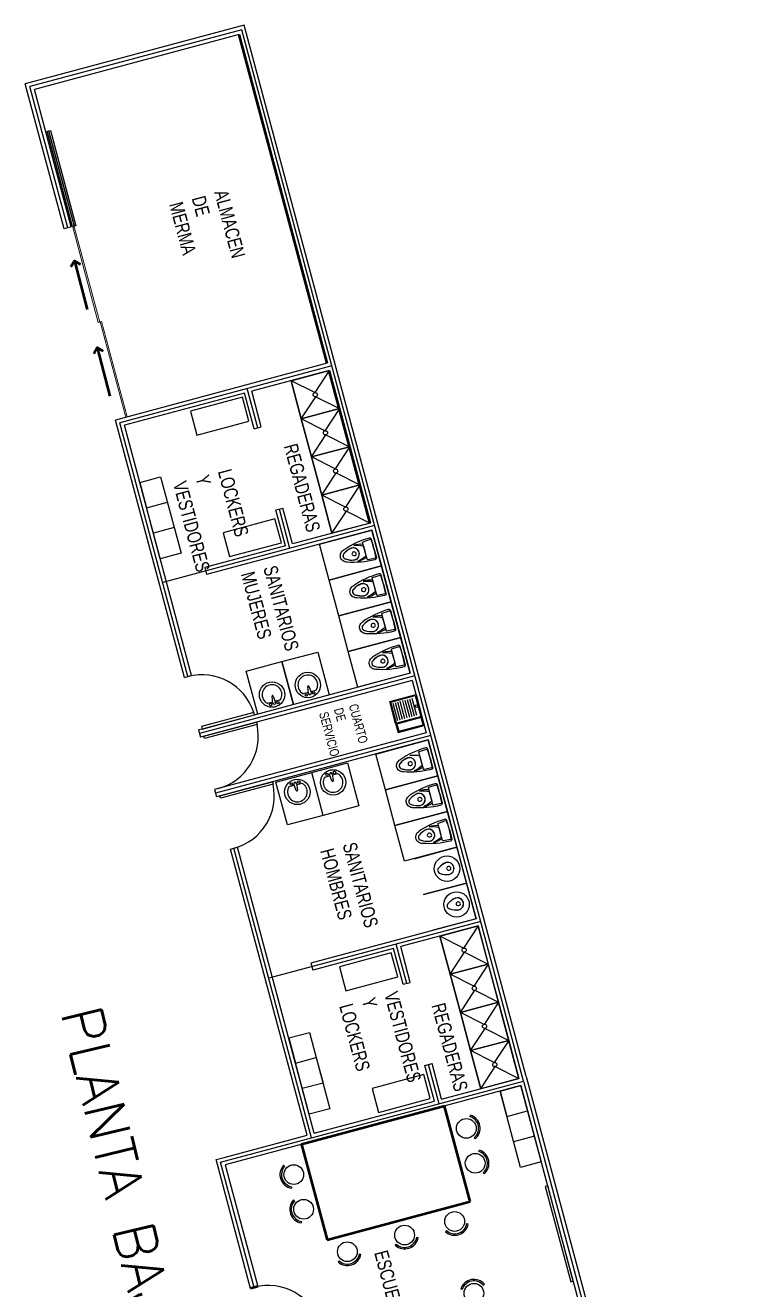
# Model space of a CAD drawing. Header units: millimetres. Extents: x 2348.9 to 2410.1, y 1655.7 to 1718.5.
# Drawn here: x 2394.44 to 2409.3, y 1685.93 to 1711.55 of the extents above; entities that cross this region are included whole.
import ezdxf

# ---------------------------------------------------------------- set-up
doc = ezdxf.new("R2010")
doc.units = ezdxf.units.MM
doc.layers.add('muros', color=5, linetype='Continuous', lineweight=50)
doc.styles.add('ARRAY BASE$0$STYLE1', font='swissc.ttf', dxfattribs={"width": 0.9})
doc.styles.add('TEXTOS', font='romans.shx')

msp = doc.modelspace()

# ---------------------------------------------------------------- linework, layer by layer
at = {"color": 5}
for p, q in [((2398.8785, 1711.5475), (2394.4429, 1710.3589)), ((2398.7725, 1711.3638), (2394.6284, 1710.2459)), ((2395.3746, 1707.4613), (2395.2297, 1707.4225)), ((2400.2246, 1692.5485), (2400.2634, 1692.4036))]:
    msp.add_line(p, q, dxfattribs=at)
at = {"color": 5, "ltscale": 2}
for p, q in [((2404.5855, 1690.2488), (2398.8785, 1711.5475)), ((2395.2297, 1707.4225), (2394.4429, 1710.3589)), ((2395.3746, 1707.4613), (2394.6284, 1710.2459)), ((2400.5583, 1704.6989), (2396.2675, 1703.5492)), ((2400.5971, 1704.554), (2399.0275, 1704.1334)), ((2398.8826, 1704.0946), (2396.4512, 1703.4431)), ((2399.0767, 1703.3701), (2398.8826, 1704.0946)), ((2399.2216, 1703.409), (2399.0275, 1704.1334)), ((2401.4254, 1701.463), (2400.8042, 1703.7812)), ((2397.6652, 1698.3328), (2396.2675, 1703.5492)), ((2397.81, 1698.3723), (2396.4512, 1703.4431)), ((2399.0767, 1703.3701), (2399.2216, 1703.409)), ((2399.5167, 1701.7281), (2399.6616, 1701.7669)), ((2399.7108, 1701.0036), (2399.5167, 1701.7281)), ((2399.8557, 1701.0424), (2399.6616, 1701.7669)), ((2401.4642, 1701.3181), (2398.1152, 1700.4208)), ((2401.4254, 1701.463), (2399.8557, 1701.0424)), ((2402.0465, 1699.1448), (2401.4642, 1701.3181)), ((2402.2406, 1698.4203), (2401.4642, 1701.3181)), ((2399.7108, 1701.0036), (2398.0764, 1700.5657)), ((2398.0764, 1700.5657), (2398.1152, 1700.4208)), ((2402.2406, 1698.4203), (2398.0223, 1697.29)), ((2397.6652, 1698.3328), (2397.81, 1698.3723)), ((2402.2795, 1698.2755), (2399.9129, 1697.6414)), ((2402.2795, 1698.2755), (2402.5642, 1697.2129)), ((2400.5649, 1697.8161), (2397.9887, 1697.1257)), ((2398.0223, 1697.29), (2397.9499, 1697.2706)), ((2397.9499, 1697.2706), (2397.9887, 1697.1257)), ((2402.5642, 1697.2129), (2398.3458, 1696.0826)), ((2402.603, 1697.0681), (2398.3122, 1695.9183)), ((2403.5736, 1693.4458), (2402.603, 1697.0681)), ((2398.3458, 1696.0826), (2398.2734, 1696.0632)), ((2398.2734, 1696.0632), (2398.3122, 1695.9183)), ((2398.5969, 1694.8558), (2398.7418, 1694.8946)), ((2400.1498, 1689.0603), (2398.5969, 1694.8558)), ((2400.2947, 1689.0991), (2398.7418, 1694.8946)), ((2403.5736, 1693.4458), (2400.2246, 1692.5485)), ((2403.6124, 1693.3009), (2402.0465, 1692.8814)), ((2404.4406, 1690.21), (2403.6124, 1693.3009)), ((2401.9017, 1692.8426), (2400.2634, 1692.4036)), ((2402.0958, 1692.1181), (2401.9017, 1692.8426)), ((2402.2407, 1692.1569), (2402.0465, 1692.8814)), ((2402.0958, 1692.1181), (2402.2407, 1692.1569)), ((2402.5358, 1690.476), (2402.6807, 1690.5149)), ((2402.7299, 1689.7516), (2402.5358, 1690.476)), ((2402.8748, 1689.7904), (2402.6807, 1690.5149)), ((2404.5855, 1690.2488), (2409.296, 1672.669)), ((2404.4794, 1690.0651), (2398.4907, 1688.4604)), ((2406.0841, 1684.0764), (2404.4794, 1690.0651)), ((2398.307, 1688.5665), (2398.4713, 1688.6105)), ((2399.0058, 1685.9585), (2398.307, 1688.5665)), ((2398.4907, 1688.4604), (2399.1513, 1685.9948))]:
    msp.add_line(p, q, dxfattribs=at)
at = {"color": 6}
for p, q in [((2398.8255, 1711.4556), (2394.5347, 1710.3059)), ((2395.3021, 1707.4419), (2395.3021, 1707.4419)), ((2402.656, 1697.1599), (2398.2928, 1695.9908))]:
    msp.add_line(p, q, dxfattribs=at)
at = {"color": 6, "ltscale": 2}
for p, q in [((2404.5325, 1690.1569), (2398.8255, 1711.4556)), ((2395.3021, 1707.4419), (2394.5347, 1710.3059)), ((2400.6502, 1704.6458), (2396.3594, 1703.4961)), ((2399.1492, 1703.3895), (2398.9357, 1704.1864)), ((2397.7376, 1698.3526), (2396.3594, 1703.4961)), ((2399.8027, 1700.9506), (2399.5892, 1701.7475)), ((2401.5172, 1701.41), (2397.2264, 1700.2603)), ((2402.3325, 1698.3673), (2397.9693, 1697.1982)), ((2400.2417, 1689.0072), (2398.6693, 1694.8752)), ((2403.6654, 1693.3928), (2399.3746, 1692.2431)), ((2402.1682, 1692.1375), (2401.9547, 1692.9344)), ((2402.8217, 1689.6986), (2402.6082, 1690.4954)), ((2398.3988, 1688.5134), (2404.5325, 1690.1569)), ((2404.5325, 1690.1569), (2406.176, 1684.0233)), ((2399.0782, 1685.9779), (2398.3988, 1688.5134))]:
    msp.add_line(p, q, dxfattribs=at)
at = {"color": 7, "ltscale": 2}
for p, q in [((2397.4584, 1701.3701), (2397.037, 1701.2572)), ((2398.9167, 1698.4615), (2399.6412, 1698.6556)), ((2399.6412, 1698.6556), (2400.3656, 1698.8497)), ((2399.8741, 1697.7862), (2399.6412, 1698.6556)), ((2399.6412, 1698.6556), (2399.8741, 1697.7862)), ((2400.3656, 1698.8497), (2400.5987, 1697.9804)), ((2399.1497, 1697.5921), (2398.9167, 1698.4615)), ((2402.1755, 1697.8909), (2402.2689, 1697.5423)), ((2402.2238, 1697.9038), (2402.3171, 1697.5553)), ((2402.2721, 1697.9167), (2402.3654, 1697.5682)), ((2401.8246, 1697.8482), (2401.9436, 1697.4038)), ((2401.8857, 1697.8132), (2401.9791, 1697.4647)), ((2401.934, 1697.8261), (2402.0274, 1697.4776)), ((2401.9823, 1697.8391), (2402.0757, 1697.4906)), ((2402.0306, 1697.852), (2402.124, 1697.5035)), ((2402.0789, 1697.865), (2402.1723, 1697.5164)), ((2402.1272, 1697.8779), (2402.2206, 1697.5294)), ((2400.2427, 1696.4106), (2400.9672, 1696.6047)), ((2400.9672, 1696.6047), (2401.2001, 1695.7354)), ((2399.5183, 1696.2165), (2400.2427, 1696.4106)), ((2400.4757, 1695.5412), (2400.2427, 1696.4106)), ((2399.7512, 1695.3471), (2399.5183, 1696.2165)), ((2401.2001, 1695.7354), (2400.4757, 1695.5412)), ((2400.4757, 1695.5412), (2399.7512, 1695.3471)), ((2402.316, 1694.6618), (2403.1853, 1694.8947)), ((2403.1853, 1694.8947), (2403.3794, 1694.1703)), ((2402.5101, 1693.9373), (2403.3794, 1694.1703)), ((2403.3794, 1694.1703), (2402.5101, 1693.9373)), ((2403.3794, 1694.1703), (2403.5736, 1693.4458)), ((2403.5736, 1693.4458), (2402.7042, 1693.2129)), ((2400.3357, 1690.6319), (2400.4737, 1690.1171)), ((2400.4737, 1690.1171), (2400.0522, 1690.0042)), ((2404.7546, 1689.0383), (2404.3331, 1688.9254))]:
    msp.add_line(p, q, dxfattribs=at)
at = {"color": 7}
for p, q in [((2401.5045, 1700.9493), (2401.4554, 1701.1325)), ((2401.6986, 1700.2248), (2401.6495, 1700.4081)), ((2401.8927, 1699.5004), (2401.8436, 1699.6836)), ((2402.0869, 1698.7759), (2402.0378, 1698.9592)), ((2400.1812, 1698.0089), (2400.1636, 1698.1456)), ((2400.1879, 1698.1521), (2400.2364, 1698.0237)), ((2399.4568, 1697.8148), (2399.4392, 1697.9515)), ((2399.4634, 1697.958), (2399.512, 1697.8296)), ((2399.5018, 1697.8564), (2399.6122, 1697.886)), ((2400.0662, 1698.0077), (2400.1775, 1698.0375)), ((2400.2263, 1698.0506), (2400.3366, 1698.0801)), ((2399.3418, 1697.8136), (2399.4531, 1697.8434)), ((2402.6433, 1696.6992), (2402.5942, 1696.8824)), ((2400.6534, 1696.2389), (2400.6049, 1696.3672)), ((2400.6601, 1696.382), (2400.6777, 1696.2454)), ((2400.7751, 1696.3833), (2400.6638, 1696.3534)), ((2399.8906, 1696.1463), (2399.7802, 1696.1167)), ((2399.929, 1696.0447), (2399.8804, 1696.1731)), ((2399.9356, 1696.1879), (2399.9532, 1696.0512)), ((2400.0506, 1696.1891), (2399.9393, 1696.1593)), ((2400.615, 1696.3404), (2400.5047, 1696.3108)), ((2402.8374, 1695.9748), (2402.7883, 1696.158)), ((2403.0315, 1695.2503), (2402.9824, 1695.4336)), ((2403.4509, 1689.4374), (2403.4601, 1689.4659)), ((2403.5361, 1689.0082), (2403.5554, 1688.9853)), ((2403.6304, 1688.7297), (2403.6395, 1688.7583)), ((2399.6952, 1688.431), (2399.673, 1688.4512)), ((2403.7155, 1688.3005), (2403.7349, 1688.2776)), ((2399.8361, 1688.0168), (2399.8308, 1687.9872)), ((2399.8937, 1687.7285), (2399.8715, 1687.7486)), ((2400.0345, 1687.3142), (2400.0292, 1687.2847)), ((2402.9704, 1687.128), (2402.9502, 1687.1058)), ((2403.3847, 1687.2688), (2403.4142, 1687.2635)), ((2402.3711, 1686.9934), (2402.4006, 1686.9881)), ((2401.2111, 1686.6565), (2401.2406, 1686.6512)), ((2401.9569, 1686.8526), (2401.9367, 1686.8304)), ((2400.7968, 1686.5157), (2400.7766, 1686.4935)), ((2403.2899, 1685.9357), (2403.2613, 1685.9448)), ((2403.7191, 1686.0208), (2403.742, 1686.0402))]:
    msp.add_line(p, q, dxfattribs=at)
for points in [[(2394.9128, 1709.4082), (2395.4304, 1707.4763), (2395.4014, 1707.4685), (2394.8838, 1709.4004)], [(2394.9514, 1709.4185), (2395.469, 1707.4867), (2395.4401, 1707.4789), (2394.9224, 1709.4107)]]:
    msp.add_lwpolyline(points, close=True)
at = {"lineweight": 5, "transparency": 33554559}
for points in [[(2395.4327, 1707.4666), (2395.9503, 1705.5347), (2395.9214, 1705.527), (2395.4037, 1707.4588)], [(2395.989, 1705.5451), (2396.5066, 1703.6132), (2396.4776, 1703.6055), (2395.96, 1705.5373)]]:
    msp.add_lwpolyline(points, close=True, dxfattribs=at)
at = {"color": 7, "ltscale": 2}
for points in [[(2400.5971, 1704.554), (2400.8042, 1703.7812), (2400.0315, 1703.5742), (2399.8244, 1704.3469), (2400.5971, 1704.554), (2400.3033, 1704.105), (2399.8244, 1704.3469), (2400.0315, 1703.5742), (2400.3253, 1704.0231), (2400.8042, 1703.7812)], [(2400.8042, 1703.7812), (2401.0113, 1703.0085), (2400.2385, 1702.8014), (2400.0315, 1703.5742), (2400.8042, 1703.7812), (2400.5104, 1703.3323), (2400.0315, 1703.5742), (2400.2385, 1702.8014), (2400.5323, 1703.2504), (2401.0113, 1703.0085)], [(2401.0113, 1703.0085), (2401.2183, 1702.2358), (2400.4456, 1702.0287), (2400.2385, 1702.8014), (2401.0113, 1703.0085), (2400.7174, 1702.5596), (2400.2385, 1702.8014), (2400.4456, 1702.0287), (2400.7394, 1702.4776), (2401.2183, 1702.2358)], [(2396.7618, 1702.284), (2397.1833, 1702.3969), (2397.5974, 1700.8514), (2397.1759, 1700.7385), (2396.7618, 1702.284), (2396.899, 1701.772), (2397.3205, 1701.885)], [(2401.2183, 1702.2358), (2401.4254, 1701.463), (2400.6526, 1701.256), (2400.4456, 1702.0287), (2401.2183, 1702.2358), (2400.9245, 1701.7868), (2400.4456, 1702.0287), (2400.6526, 1701.256), (2400.9464, 1701.7049), (2401.4254, 1701.463)], [(2401.9436, 1697.4038), (2401.8246, 1697.8482), (2402.3558, 1697.9905), (2402.4749, 1697.5462)], [(2401.9629, 1697.409), (2401.8491, 1697.834), (2402.3417, 1697.966), (2402.4556, 1697.541)], [(2403.6124, 1693.3009), (2403.8194, 1692.5282), (2403.0467, 1692.3211), (2402.8396, 1693.0939), (2403.6124, 1693.3009), (2403.3186, 1692.852), (2402.8396, 1693.0939), (2403.0467, 1692.3211), (2403.3405, 1692.7701), (2403.8194, 1692.5282)], [(2403.8194, 1692.5282), (2404.0265, 1691.7555), (2403.2538, 1691.5484), (2403.0467, 1692.3211), (2403.8194, 1692.5282), (2403.5256, 1692.0793), (2403.0467, 1692.3211), (2403.2538, 1691.5484), (2403.5476, 1691.9974), (2404.0265, 1691.7555)], [(2404.0265, 1691.7555), (2404.2335, 1690.9827), (2403.4608, 1690.7757), (2403.2538, 1691.5484), (2404.0265, 1691.7555), (2403.7327, 1691.3065), (2403.2538, 1691.5484), (2403.4608, 1690.7757), (2403.7546, 1691.2246), (2404.2335, 1690.9827)], [(2399.7771, 1691.0309), (2400.1986, 1691.1439), (2400.6127, 1689.5984), (2400.1912, 1689.4855), (2399.7771, 1691.0309), (2399.9142, 1690.519), (2400.3357, 1690.6319)], [(2404.2335, 1690.9827), (2404.4406, 1690.21), (2403.6679, 1690.0029), (2403.4608, 1690.7757), (2404.2335, 1690.9827), (2403.9397, 1690.5338), (2403.4608, 1690.7757), (2403.6679, 1690.0029), (2403.9617, 1690.4519), (2404.4406, 1690.21)], [(2404.0579, 1689.9522), (2404.4794, 1690.0651), (2404.8935, 1688.5196), (2404.472, 1688.4067), (2404.0579, 1689.9522), (2404.1951, 1689.4402), (2404.6166, 1689.5532)]]:
    msp.add_lwpolyline(points, dxfattribs=at)
for points in [[(2398.8384, 1704.011), (2397.7889, 1703.7298), (2397.9191, 1703.2437), (2398.9686, 1703.5249)], [(2399.498, 1701.5493), (2398.4485, 1701.2681), (2398.5787, 1700.782), (2399.6282, 1701.0632)], [(2401.6583, 1700.5937), (2400.5958, 1700.309), (2400.4017, 1701.0334), (2401.4642, 1701.3181)], [(2401.8524, 1699.8692), (2400.7899, 1699.5845), (2400.5958, 1700.309), (2401.6583, 1700.5937)], [(2402.0465, 1699.1448), (2400.984, 1698.8601), (2400.7899, 1699.5845), (2401.8524, 1699.8692)], [(2402.2406, 1698.4203), (2401.1781, 1698.1356), (2400.984, 1698.8601), (2402.0465, 1699.1448)], [(2398.0223, 1697.29), (2399.0848, 1697.5747), (2399.0719, 1697.623), (2398.0094, 1697.3383)], [(2398.0611, 1697.1452), (2399.1236, 1697.4299), (2399.1366, 1697.3816), (2398.0741, 1697.0969)], [(2402.4749, 1697.5462), (2401.9436, 1697.4038), (2401.9928, 1697.2203), (2402.524, 1697.3627)], [(2402.4607, 1697.5217), (2401.9681, 1697.3897), (2402.0069, 1697.2448), (2402.4996, 1697.3768)], [(2402.7971, 1696.3436), (2401.7346, 1696.0589), (2401.5405, 1696.7834), (2402.603, 1697.0681)], [(2402.9912, 1695.6192), (2401.9287, 1695.3345), (2401.7346, 1696.0589), (2402.7971, 1696.3436)], [(2398.3846, 1695.9378), (2399.4472, 1696.2225), (2399.4601, 1696.1742), (2398.3976, 1695.8895)], [(2403.1853, 1694.8947), (2402.1228, 1694.61), (2401.9287, 1695.3345), (2402.9912, 1695.6192)], [(2401.8549, 1692.753), (2400.8054, 1692.4718), (2400.9357, 1691.9857), (2401.9852, 1692.2669)], [(2402.5145, 1690.2913), (2401.465, 1690.0101), (2401.5953, 1689.524), (2402.6448, 1689.8052)], [(2404.9747, 1688.0237), (2405.4923, 1686.0919), (2405.5406, 1686.1048), (2405.0229, 1688.0366)]]:
    msp.add_lwpolyline(points, close=True, dxfattribs=at)
at = {"color": 7}
for points in [[(2401.0459, 1700.9549, 0.1226116), (2400.8962, 1700.845, 0.2757584), (2400.8782, 1700.7815, 0.2757584), (2400.9256, 1700.7354, 0.1226116), (2401.1101, 1700.7151)], [(2401.5437, 1700.7663, -0.3997494), (2401.5351, 1700.7538), (2401.3803, 1700.7209, -0.3989595), (2401.3668, 1700.7292), (2401.321, 1700.9001), (2401.2752, 1701.071, -0.3989595), (2401.2827, 1701.085), (2401.4332, 1701.1339, -0.3997494), (2401.4554, 1701.1325, 0.4442932), (2401.4067, 1701.1574, 0.0826689), (2400.8941, 1700.9185)], [(2401.0855, 1700.7126, 0.4923694), (2401.2053, 1700.8691, 0.4923694), (2401.0233, 1700.9448)], [(2401.09, 1700.7154, 0.4810095), (2401.2026, 1700.8684, 0.4810095), (2401.0286, 1700.9445)], [(2401.0935, 1701.0089, -0.1029338), (2401.2867, 1700.997, -0.2666236), (2401.2915, 1700.9921), (2401.3165, 1700.8989), (2401.3415, 1700.8057, -0.2666236), (2401.3397, 1700.7991, -0.1029338), (2401.1783, 1700.6922)], [(2401.5437, 1700.7663, 0.0255374), (2401.5045, 1700.9493), (2401.5536, 1700.766, -0.4442932), (2401.5239, 1700.7201, -0.0826689), (2400.9604, 1700.6707, -0.1369387), (2400.8814, 1700.695, -0.185158), (2400.8284, 1700.7681, -0.185158), (2400.8378, 1700.858, -0.1369387), (2400.8941, 1700.9185)], [(2401.0419, 1700.9505, 0.1136628), (2400.9012, 1700.8475, 0.2986662), (2400.8795, 1700.7818, 0.2986662), (2400.9311, 1700.7357, 0.1136628), (2401.1045, 1700.7169)], [(2401.7378, 1700.0419, 0.0255374), (2401.6986, 1700.2248), (2401.7477, 1700.0416, -0.4442932), (2401.718, 1699.9957, -0.0826689), (2401.1546, 1699.9463, -0.1369387), (2401.0756, 1699.9705, -0.185158), (2401.0225, 1700.0437, -0.185158), (2401.0319, 1700.1335, -0.1369387), (2401.0882, 1700.194)], [(2401.24, 1700.2304, 0.1226116), (2401.0903, 1700.1206, 0.2757584), (2401.0723, 1700.057, 0.2757584), (2401.1197, 1700.011, 0.1226116), (2401.3043, 1699.9907)], [(2401.236, 1700.2261, 0.1136628), (2401.0953, 1700.1231, 0.2986662), (2401.0736, 1700.0574, 0.2986662), (2401.1253, 1700.0113, 0.1136628), (2401.2986, 1699.9924)], [(2401.7378, 1700.0419, -0.3997494), (2401.7292, 1700.0293), (2401.5744, 1699.9964, -0.3989595), (2401.5609, 1700.0047), (2401.5151, 1700.1757), (2401.4693, 1700.3466, -0.3989595), (2401.4768, 1700.3605), (2401.6273, 1700.4094, -0.3997494), (2401.6495, 1700.4081, 0.4442932), (2401.6008, 1700.433, 0.0826689), (2401.0882, 1700.194)], [(2401.2796, 1699.9881, 0.4923694), (2401.3994, 1700.1447, 0.4923694), (2401.2174, 1700.2203)], [(2401.2841, 1699.991, 0.4810095), (2401.3967, 1700.1439, 0.4810095), (2401.2227, 1700.2201)], [(2401.2876, 1700.2844, -0.1029338), (2401.4808, 1700.2725, -0.2666236), (2401.4857, 1700.2676), (2401.5106, 1700.1745), (2401.5356, 1700.0813, -0.2666236), (2401.5338, 1700.0746, -0.1029338), (2401.3725, 1699.9677)], [(2401.9319, 1699.3175, -0.3997494), (2401.9233, 1699.3049), (2401.7685, 1699.272, -0.3989595), (2401.755, 1699.2803), (2401.7092, 1699.4512), (2401.6634, 1699.6221, -0.3989595), (2401.6709, 1699.6361), (2401.8214, 1699.685, -0.3997494), (2401.8436, 1699.6836, 0.4442932), (2401.795, 1699.7085, 0.0826689), (2401.2823, 1699.4696)], [(2401.9319, 1699.3175, 0.0255374), (2401.8927, 1699.5004), (2401.9418, 1699.3172, -0.4442932), (2401.9121, 1699.2712, -0.0826689), (2401.3487, 1699.2218, -0.1369387), (2401.2697, 1699.2461, -0.185158), (2401.2166, 1699.3192, -0.185158), (2401.226, 1699.4091, -0.1369387), (2401.2823, 1699.4696)], [(2401.4341, 1699.506, 0.1226116), (2401.2844, 1699.3962, 0.2757584), (2401.2664, 1699.3326, 0.2757584), (2401.3138, 1699.2865, 0.1226116), (2401.4984, 1699.2662)], [(2401.4301, 1699.5016, 0.1136628), (2401.2894, 1699.3986, 0.2986662), (2401.2677, 1699.3329, 0.2986662), (2401.3194, 1699.2869, 0.1136628), (2401.4927, 1699.268)], [(2401.4737, 1699.2637, 0.4923694), (2401.5935, 1699.4202, 0.4923694), (2401.4115, 1699.4959)], [(2401.4782, 1699.2666, 0.4810095), (2401.5909, 1699.4195, 0.4810095), (2401.4168, 1699.4956)], [(2401.4817, 1699.56, -0.1029338), (2401.6749, 1699.5481, -0.2666236), (2401.6798, 1699.5432), (2401.7047, 1699.45), (2401.7297, 1699.3568, -0.2666236), (2401.7279, 1699.3502, -0.1029338), (2401.5666, 1699.2433)], [(2402.126, 1698.593, -0.3997494), (2402.1174, 1698.5804), (2401.9626, 1698.5475, -0.3989595), (2401.9491, 1698.5558), (2401.9033, 1698.7268), (2401.8575, 1698.8977, -0.3989595), (2401.8651, 1698.9116), (2402.0155, 1698.9605, -0.3997494), (2402.0378, 1698.9592, 0.4442932), (2401.9891, 1698.9841, 0.0826689), (2401.4764, 1698.7451)], [(2402.126, 1698.593, 0.0255374), (2402.0869, 1698.7759), (2402.1359, 1698.5927, -0.4442932), (2402.1062, 1698.5468, -0.0826689), (2401.5428, 1698.4974, -0.1369387), (2401.4638, 1698.5217, -0.185158), (2401.4107, 1698.5948, -0.185158), (2401.4201, 1698.6846, -0.1369387), (2401.4764, 1698.7451)], [(2401.6282, 1698.7816, 0.1226116), (2401.4786, 1698.6717, 0.2757584), (2401.4605, 1698.6081, 0.2757584), (2401.5079, 1698.5621, 0.1226116), (2401.6925, 1698.5418)], [(2401.6242, 1698.7772, 0.1136628), (2401.4835, 1698.6742, 0.2986662), (2401.4619, 1698.6085, 0.2986662), (2401.5135, 1698.5624, 0.1136628), (2401.6868, 1698.5436)], [(2401.6678, 1698.5393, 0.4923694), (2401.7876, 1698.6958, 0.4923694), (2401.6056, 1698.7714)], [(2401.6723, 1698.5421, 0.4810095), (2401.785, 1698.6951, 0.4810095), (2401.6109, 1698.7712)], [(2401.6758, 1698.8355, -0.1029338), (2401.869, 1698.8236, -0.2666236), (2401.8739, 1698.8187), (2401.8989, 1698.7256), (2401.9238, 1698.6324, -0.2666236), (2401.9221, 1698.6257, -0.1029338), (2401.7607, 1698.5188)], [(2402.6825, 1696.5163, -0.3997494), (2402.6739, 1696.5037), (2402.5191, 1696.4708, -0.3989595), (2402.5056, 1696.4791), (2402.4598, 1696.65), (2402.414, 1696.821, -0.3989595), (2402.4215, 1696.8349), (2402.572, 1696.8838, -0.3997494), (2402.5942, 1696.8824, 0.4442932), (2402.5455, 1696.9073, 0.0826689), (2402.0329, 1696.6684)], [(2402.6825, 1696.5163, 0.0255374), (2402.6433, 1696.6992), (2402.6924, 1696.516, -0.4442932), (2402.6627, 1696.4701, -0.0826689), (2402.0992, 1696.4207, -0.1369387), (2402.0202, 1696.4449, -0.185158), (2401.9672, 1696.518, -0.185158), (2401.9766, 1696.6079, -0.1369387), (2402.0329, 1696.6684)], [(2402.1847, 1696.7048, 0.1226116), (2402.035, 1696.595, 0.2757584), (2402.017, 1696.5314, 0.2757584), (2402.0644, 1696.4853, 0.1226116), (2402.2489, 1696.465)], [(2402.1807, 1696.7004, 0.1136628), (2402.04, 1696.5975, 0.2986662), (2402.0183, 1696.5317, 0.2986662), (2402.07, 1696.4857, 0.1136628), (2402.2433, 1696.4668)], [(2402.2243, 1696.4625, 0.4923694), (2402.3441, 1696.619, 0.4923694), (2402.1621, 1696.6947)], [(2402.2288, 1696.4654, 0.4810095), (2402.3414, 1696.6183, 0.4810095), (2402.1674, 1696.6944)], [(2402.2323, 1696.7588, -0.1029338), (2402.4255, 1696.7469, -0.2666236), (2402.4303, 1696.742), (2402.4553, 1696.6488), (2402.4803, 1696.5557, -0.2666236), (2402.4785, 1696.549, -0.1029338), (2402.3171, 1696.4421)], [(2402.8766, 1695.7918, -0.3997494), (2402.868, 1695.7793), (2402.7132, 1695.7464, -0.3989595), (2402.6997, 1695.7546), (2402.6539, 1695.9256), (2402.6081, 1696.0965, -0.3989595), (2402.6156, 1696.1104), (2402.7661, 1696.1593, -0.3997494), (2402.7883, 1696.158, 0.4442932), (2402.7396, 1696.1829, 0.0826689), (2402.227, 1695.944)], [(2402.8766, 1695.7918, 0.0255374), (2402.8374, 1695.9748), (2402.8865, 1695.7915, -0.4442932), (2402.8568, 1695.7456, -0.0826689), (2402.2934, 1695.6962, -0.1369387), (2402.2144, 1695.7205, -0.185158), (2402.1613, 1695.7936, -0.185158), (2402.1707, 1695.8835, -0.1369387), (2402.227, 1695.944)], [(2402.3788, 1695.9804, 0.1226116), (2402.2291, 1695.8705, 0.2757584), (2402.2111, 1695.8069, 0.2757584), (2402.2585, 1695.7609, 0.1226116), (2402.4431, 1695.7406)], [(2402.3748, 1695.976, 0.1136628), (2402.2341, 1695.873, 0.2986662), (2402.2124, 1695.8073, 0.2986662), (2402.2641, 1695.7612, 0.1136628), (2402.4374, 1695.7424)], [(2402.4184, 1695.7381, 0.4923694), (2402.5382, 1695.8946, 0.4923694), (2402.3562, 1695.9702)], [(2402.4229, 1695.7409, 0.4810095), (2402.5356, 1695.8939, 0.4810095), (2402.3615, 1695.97)], [(2402.4264, 1696.0344, -0.1029338), (2402.6196, 1696.0224, -0.2666236), (2402.6245, 1696.0176), (2402.6494, 1695.9244), (2402.6744, 1695.8312, -0.2666236), (2402.6726, 1695.8246, -0.1029338), (2402.5113, 1695.7176)], [(2403.0707, 1695.0674, -0.3997494), (2403.0621, 1695.0548), (2402.9073, 1695.0219, -0.3989595), (2402.8938, 1695.0302), (2402.848, 1695.2011), (2402.8022, 1695.3721, -0.3989595), (2402.8098, 1695.386), (2402.9602, 1695.4349, -0.3997494), (2402.9824, 1695.4336, 0.4442932), (2402.9338, 1695.4585, 0.0826689), (2402.4211, 1695.2195)], [(2403.0707, 1695.0674, 0.0255374), (2403.0315, 1695.2503), (2403.0806, 1695.0671, -0.4442932), (2403.0509, 1695.0212, -0.0826689), (2402.4875, 1694.9718, -0.1369387), (2402.4085, 1694.996, -0.185158), (2402.3554, 1695.0691, -0.185158), (2402.3648, 1695.159, -0.1369387), (2402.4211, 1695.2195)], [(2402.5729, 1695.2559, 0.1226116), (2402.4232, 1695.1461, 0.2757584), (2402.4052, 1695.0825, 0.2757584), (2402.4526, 1695.0364, 0.1226116), (2402.6372, 1695.0161)], [(2402.5689, 1695.2516, 0.1136628), (2402.4282, 1695.1486, 0.2986662), (2402.4065, 1695.0829, 0.2986662), (2402.4582, 1695.0368, 0.1136628), (2402.6315, 1695.0179)], [(2402.6125, 1695.0136, 0.4923694), (2402.7323, 1695.1701, 0.4923694), (2402.5503, 1695.2458)], [(2402.617, 1695.0165, 0.4810095), (2402.7297, 1695.1694, 0.4810095), (2402.5556, 1695.2456)], [(2402.6205, 1695.3099, -0.1029338), (2402.8137, 1695.298, -0.2666236), (2402.8186, 1695.2931), (2402.8435, 1695.1999), (2402.8685, 1695.1068, -0.2666236), (2402.8667, 1695.1001, -0.1029338), (2402.7054, 1694.9932)], [(2402.9624, 1694.5834, 0.1226116), (2402.8127, 1694.4735, 0.2757584), (2402.7947, 1694.4099, 0.2757584), (2402.8421, 1694.3639, 0.1226116), (2403.0266, 1694.3436)], [(2402.9583, 1694.579, 0.1136628), (2402.8177, 1694.476, 0.2986662), (2402.796, 1694.4103, 0.2986662), (2402.8476, 1694.3642, 0.1136628), (2403.0209, 1694.3453)], [(2403.002, 1694.341, 0.4923694), (2403.1218, 1694.4976, 0.4923694), (2402.9398, 1694.5732)], [(2403.0064, 1694.3439, 0.4810095), (2403.1191, 1694.4969, 0.4810095), (2402.9451, 1694.573)], [(2403.1549, 1693.8648, 0.1226116), (2403.0052, 1693.7549, 0.2757584), (2402.9872, 1693.6914, 0.2757584), (2403.0346, 1693.6453, 0.1226116), (2403.2192, 1693.625)], [(2403.1509, 1693.8604, 0.1136628), (2403.0102, 1693.7574, 0.2986662), (2402.9885, 1693.6917, 0.2986662), (2403.0402, 1693.6457, 0.1136628), (2403.2135, 1693.6268)], [(2403.1945, 1693.6225, 0.4923694), (2403.3143, 1693.779, 0.4923694), (2403.1323, 1693.8547)], [(2403.199, 1693.6253, 0.4810095), (2403.3116, 1693.7783, 0.4810095), (2403.1376, 1693.8544)]]:
    msp.add_lwpolyline(points, format="xyb", dxfattribs=at)
for points in [[(2401.0605, 1700.8206, 0.3235787), (2401.13, 1700.8086, 0.5398506), (2401.131, 1700.8654, 0.8005085)], [(2401.2546, 1700.0962, 0.3235787), (2401.3241, 1700.0841, 0.5398506), (2401.3251, 1700.1409, 0.8005085)], [(2401.4487, 1699.3718, 0.3235787), (2401.5183, 1699.3597, 0.5398506), (2401.5192, 1699.4165, 0.8005085)], [(2401.6428, 1698.6473, 0.3235787), (2401.7124, 1698.6353, 0.5398506), (2401.7133, 1698.692, 0.8005085)], [(2402.1993, 1696.5706, 0.3235787), (2402.2688, 1696.5585, 0.5398506), (2402.2698, 1696.6153, 0.8005085)], [(2402.3934, 1695.8461, 0.3235787), (2402.4629, 1695.8341, 0.5398506), (2402.4639, 1695.8909, 0.8005085)], [(2402.5875, 1695.1217, 0.3235787), (2402.6571, 1695.1096, 0.5398506), (2402.658, 1695.1664, 0.8005085)], [(2402.977, 1694.4491, 0.3235787), (2403.0465, 1694.4371, 0.5398506), (2403.0475, 1694.4938, 0.8005085)], [(2403.1695, 1693.7306, 0.3235787), (2403.239, 1693.7185, 0.5398506), (2403.24, 1693.7753, 0.8005085)]]:
    msp.add_lwpolyline(points, format="xyb", close=True, dxfattribs=at)
at = {"color": 5, "ltscale": 2}
for points in [[(2402.8748, 1689.7904), (2404.4406, 1690.21)], [(2400.2947, 1689.0991), (2402.7299, 1689.7516)], [(2398.4713, 1688.6105), (2400.1498, 1689.0603)]]:
    msp.add_lwpolyline(points, dxfattribs=at)
at = {"color": 7, "ltscale": 2}
for centre, radius in [((2400.3143, 1704.0641), 0.0424), ((2400.5214, 1703.2913), 0.0424), ((2400.7284, 1702.5186), 0.0424), ((2400.9355, 1701.7459), 0.0424), ((2402.3653, 1697.7549), 0.0265), ((2403.3295, 1692.811), 0.0424), ((2403.5366, 1692.0383), 0.0424), ((2403.7437, 1691.2656), 0.0424), ((2403.9507, 1690.4928), 0.0424)]:
    msp.add_circle(centre, radius, dxfattribs=at)
at = {"color": 7}
for centre, radius in [((2400.1644, 1698.1819), 0.2571), ((2399.44, 1697.9878), 0.2571), ((2400.1349, 1697.9808), 0.0253), ((2400.2854, 1698.0211), 0.024), ((2399.4105, 1697.7867), 0.0253), ((2399.561, 1697.827), 0.024), ((2400.6769, 1696.209), 0.2571), ((2400.5559, 1696.3698), 0.024), ((2400.7064, 1696.4101), 0.0253), ((2399.9524, 1696.0149), 0.2571), ((2399.8315, 1696.1757), 0.024), ((2399.9819, 1696.216), 0.0253), ((2402.9838, 1694.4606), 0.2571), ((2403.1779, 1693.7362), 0.2571), ((2403.3748, 1689.1992), 0.2), ((2403.5542, 1688.4916), 0.2), ((2399.8802, 1688.2628), 0.2), ((2400.0787, 1687.5603), 0.2), ((2403.1386, 1687.313), 0.2), ((2402.125, 1687.0375), 0.2), ((2400.965, 1686.7006), 0.2), ((2403.528, 1685.8596), 0.2)]:
    msp.add_circle(centre, radius, dxfattribs=at)
for centre, radius, start, end in [((2401.2439, 1700.3833), 0.6489, 86.29061, 103.53633), ((2399.7343, 1700.4752), 1.8326, 14.99241, 20.84387), ((2400.9959, 1701.3091), 0.6489, 286.46367, 303.70939), ((2401.438, 1699.6589), 0.6489, 86.29061, 103.53633), ((2399.9284, 1699.7508), 1.8326, 14.99241, 20.84387), ((2401.19, 1700.5847), 0.6489, 286.46367, 303.70939), ((2400.1225, 1699.0263), 1.8326, 14.99241, 20.84387), ((2401.6322, 1698.9344), 0.6489, 86.29061, 103.53633), ((2401.3841, 1699.8602), 0.6489, 286.46367, 303.70939), ((2400.3166, 1698.3019), 1.8326, 14.99241, 20.84387), ((2401.8263, 1698.21), 0.6489, 86.29061, 103.53633), ((2401.5782, 1699.1358), 0.6489, 286.46367, 303.70939), ((2399.44, 1697.9878), 0.2, 329.41531, 240.58469), ((2400.1644, 1698.1819), 0.2, 329.41531, 240.58469), ((2400.1766, 1698.149), 0.0134, 15, 195), ((2399.4521, 1697.9549), 0.0134, 15, 195), ((2399.593, 1697.9105), 0.0286, 285, 333.18969), ((2400.0706, 1698.0384), 0.0286, 236.81031, 285), ((2400.2088, 1698.0163), 0.0286, 195, 15), ((2400.3174, 1698.1046), 0.0286, 285, 333.18969), ((2399.3462, 1697.8443), 0.0286, 236.81031, 285), ((2399.4844, 1697.8222), 0.0286, 195, 15), ((2400.8731, 1696.2251), 1.8326, 14.99241, 20.84387), ((2400.6769, 1696.209), 0.2, 149.41531, 60.58469), ((2400.6325, 1696.3746), 0.0286, 15, 195), ((2400.7707, 1696.3525), 0.0286, 56.81031, 105), ((2402.1347, 1697.0591), 0.6489, 286.46367, 303.70939), ((2399.9524, 1696.0149), 0.2, 149.41531, 60.58469), ((2399.7994, 1696.0922), 0.0286, 105, 153.18969), ((2399.908, 1696.1805), 0.0286, 15, 195), ((2400.0463, 1696.1584), 0.0286, 56.81031, 105), ((2400.5239, 1696.2864), 0.0286, 105, 153.18969), ((2400.6647, 1696.2419), 0.0134, 195, 15), ((2401.0672, 1695.5007), 1.8326, 14.99241, 20.84387), ((2399.9403, 1696.0478), 0.0134, 195, 15), ((2402.5769, 1695.4088), 0.6489, 86.29061, 103.53633), ((2402.3288, 1696.3346), 0.6489, 286.46367, 303.70939), ((2402.771, 1694.6844), 0.6489, 86.29061, 103.53633), ((2401.2613, 1694.7762), 1.8326, 14.99241, 20.84387), ((2402.5229, 1695.6102), 0.6489, 286.46367, 303.70939), ((2403.3748, 1689.1992), 0.25, 310.16853, 72.2749), ((2403.3748, 1689.1992), 0.28, 310.16853, 72.2749), ((2403.5542, 1688.4916), 0.25, 310.16853, 72.2749), ((2403.5542, 1688.4916), 0.28, 310.16853, 72.2749), ((2399.8802, 1688.2628), 0.28, 137.7251, 259.83147), ((2399.8802, 1688.2628), 0.25, 137.7251, 259.83147), ((2400.0787, 1687.5603), 0.28, 137.7251, 259.83147), ((2400.0787, 1687.5603), 0.25, 137.7251, 259.83147), ((2403.1386, 1687.313), 0.28, 227.7251, 349.83147), ((2403.1386, 1687.313), 0.25, 227.7251, 349.83147), ((2402.125, 1687.0375), 0.28, 227.7251, 349.83147), ((2402.125, 1687.0375), 0.25, 227.7251, 349.83147), ((2400.965, 1686.7006), 0.28, 227.7251, 349.83147), ((2400.965, 1686.7006), 0.25, 227.7251, 349.83147), ((2403.528, 1685.8596), 0.28, 40.16853, 162.2749), ((2403.528, 1685.8596), 0.25, 40.16853, 162.2749)]:
    msp.add_arc(centre, radius, start, end, dxfattribs=at)
at = {"color": 7, "ltscale": 2}
for centre, start, end in [((2398.0226, 1697.2889), 17.66444, 105), ((2398.0608, 1697.1463), 285, 12.33556), ((2398.3843, 1695.9389), 285, 12.33556), ((2399.3632, 1684.9142), 17.66444, 105)]:
    msp.add_arc(centre, 1.1012, start, end, dxfattribs=at)
at = {"layer": 'muros', "color": 5}
for p, q in [((2400.5583, 1704.6989), (2398.7725, 1711.3638)), ((2401.4254, 1701.463), (2400.5971, 1704.554)), ((2399.1507, 1685.9973), (2399.0058, 1685.9585))]:
    msp.add_line(p, q, dxfattribs=at)
at = {"layer": 'muros', "color": 252, "ltscale": 2, "true_color": 0x939598}
for p, q in [((2395.4384, 1706.7748), (2395.694, 1705.791)), ((2395.9005, 1705.0192), (2396.1561, 1704.0354))]:
    msp.add_line(p, q, dxfattribs=at)
at = {"layer": 'muros', "color": 7}
for p, q in [((2402.9339, 1689.651), (2400.0362, 1688.8745)), ((2403.4516, 1687.7191), (2402.9339, 1689.651)), ((2400.0362, 1688.8745), (2400.5538, 1686.9427)), ((2400.5538, 1686.9427), (2403.4516, 1687.7191))]:
    msp.add_line(p, q, dxfattribs=at)
at = {"layer": 'muros', "color": 252, "ltscale": 2, "true_color": 0x939598}
for points in [[(2395.3668, 1706.6529), (2395.4384, 1706.7748), (2395.5604, 1706.7032)], [(2395.8289, 1704.8973), (2395.9005, 1705.0192), (2396.0225, 1704.9475)]]:
    msp.add_lwpolyline(points, dxfattribs=at)

# ---------------------------------------------------------------- texts
for s, width, gutter_width, insert, char_height, attachment_point, rotation, style in [('ALMACEN DE MERMA', 0.734235, 1.4134, (2397.3549, 1707.9217), 0.282678, 7, 285, 'ARRAY BASE$0$STYLE1'), ('REGADERAS', 0.734235, 1.4134, (2399.949, 1703.0962), 0.28268, 1, 285, 'ARRAY BASE$0$STYLE1'), ('LOCKERS\\PY VESTIDORES', 0.696016, 1.4134, (2398.613, 1702.5813), 0.282678, 1, 285, 'ARRAY BASE$0$STYLE1'), ('SANITARIOS MUJERES', 0.734235, 1.4134, (2399.5338, 1700.627), 0.282678, 1, 285, 'ARRAY BASE$0$STYLE1'), ('CUARTO DE SERVICIO', 0.485639, 0.9348, (2401.1735, 1697.8167), 0.186969, 1, 285, 'ARRAY BASE$0$STYLE1'), ('SANITARIOS HOMBRES', 0.734235, 1.4134, (2401.14, 1695.0195), 0.282678, 1, 285, 'ARRAY BASE$0$STYLE1'), ('VESTIDORES\\PY LOCKERS', 0.698627, 1.4134, (2401.9815, 1691.9959), 0.28268, 1, 285, 'ARRAY BASE$0$STYLE1'), ('REGADERAS', 0.734235, 1.4134, (2402.9397, 1691.7646), 0.28268, 1, 285, 'ARRAY BASE$0$STYLE1'), ('PLANTA BAJA', 128.215114, 4.1008, (2395.9511, 1691.7424), 0.820168, 1, 283.53511, 'TEXTOS'), ('ESCUELITA', 0.282678, 1.4134, (2401.7795, 1686.7533), 0.28268, 1, 285, 'ARRAY BASE$0$STYLE1')]:
    msp.add_mtext_dynamic_manual_height_columns(s, width=width, gutter_width=gutter_width, heights=[0], dxfattribs=dict(insert=insert, char_height=char_height, attachment_point=attachment_point, rotation=rotation, style=style))

doc.saveas('drawing.dxf')
